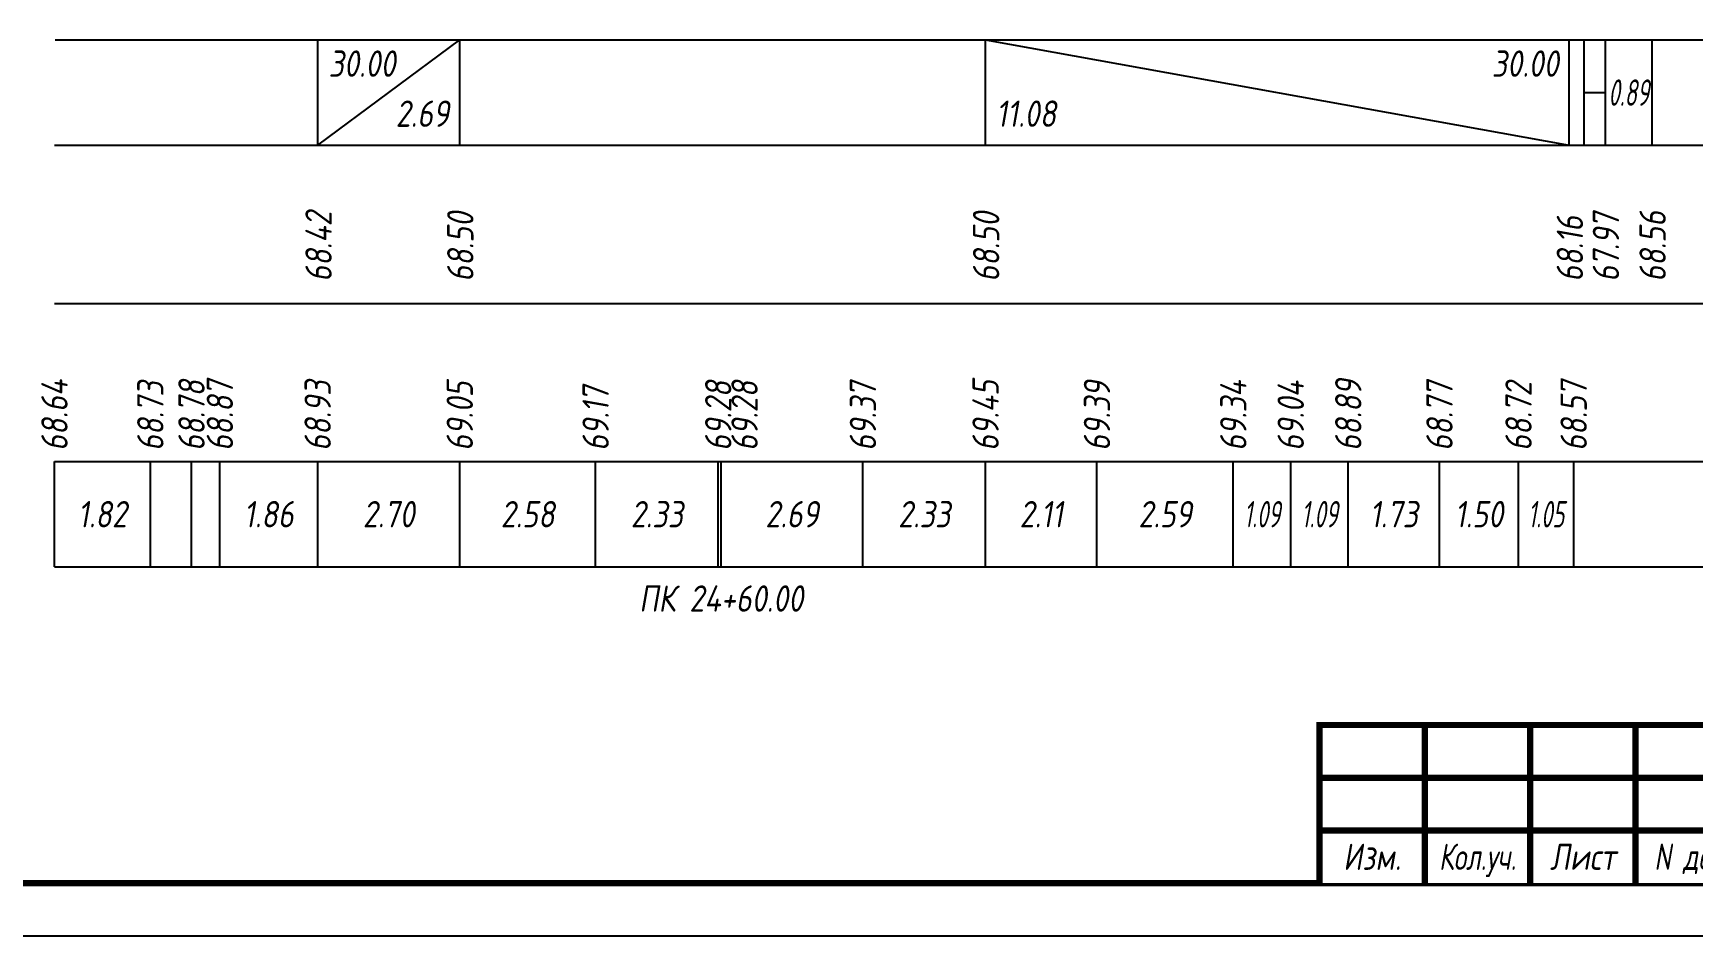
# Model space of a CAD drawing. Extents: x -717 to 1451, y -133302 to 233.
# Drawn here: x 77.9 to 235.4, y -38132.4 to -38046.8 of the extents above; entities that cross this region are included whole.
import ezdxf
from ezdxf.enums import TextEntityAlignment as Align

# ---------------------------------------------------------------- set-up
doc = ezdxf.new("R2010")
doc.units = 0
for name, color, linetype in [('Зарамочное оформление', 7, 'Continuous'), ('Код_510', 7, 'Continuous'), ('Код_516', 1, 'Continuous'), ('Подписи поперечников', 7, 'Continuous'), ('Таблица', 7, 'Continuous')]:
    doc.layers.add(name, color=color, linetype=linetype)
doc.styles.add('М', font='romand.shx', dxfattribs={"width": 0.8, "oblique": 10, "height": 2.5})

# ---------------------------------------------------------------- blocks, each defined once
blk = doc.blocks.new('Штамп')
at = {"linetype": 'Continuous'}
blk.add_wipeout([(199.95, -411.25), (384.95, -411.25), (384.95, -426.25), (199.95, -426.25)], dxfattribs=at).dxf.layer = 'Зарамочное оформление'
at = {"layer": 'Зарамочное оформление', "linetype": 'Continuous', "lineweight": -3, "const_width": 0.6, "flags": 128}
for points in [[(199.95, -426.25), (199.95, -411.25), (384.95, -411.25)], [(209.95, -411.25), (209.95, -426.25)], [(219.95, -411.25), (219.95, -426.25)], [(229.95, -411.25), (229.95, -426.25)], [(199.95, -416.25), (264.95, -416.25)], [(199.95, -421.25), (264.95, -421.25)]]:
    blk.add_lwpolyline(points, dxfattribs=at)
at = {"layer": 'Зарамочное оформление', "linetype": 'Continuous', "style": 'М', "oblique": 10}
for s, width, p in [('Изм.', 0.8, (204.95, -423.75)), ('Кол.уч.', 0.7, (214.95, -423.75)), ('Лист', 0.8, (224.95, -423.75)), ('N док.', 0.7, (235.28, -423.75))]:
    blk.add_text(s, height=2.5, dxfattribs=dict(at, width=width)).set_placement(p, align=Align.MIDDLE_CENTER)
blk = doc.blocks.new('шифр')
blk.add_blockref('Штамп', (0, -37761))

msp = doc.modelspace()

# ---------------------------------------------------------------- linework, layer by layer
at = {"flags": 128}
msp.add_lwpolyline([(-30.054, -38132.421), (389.946, -38132.421), (389.946, -37835.421), (-30.054, -37835.421)], close=True, dxfattribs=at)
at = {"const_width": 0.6, "flags": 128}
msp.add_lwpolyline([(-10.054, -38127.421), (384.946, -38127.421), (384.946, -37840.421), (-10.054, -37840.421)], close=True, dxfattribs=at)
at = {"layer": 'Код_510'}
for p, q in [((79.946, -38097.421), (79.946, -38087.421)), ((89.043, -38097.421), (89.043, -38087.421)), ((92.948, -38097.421), (92.948, -38087.421)), ((95.641, -38097.421), (95.641, -38087.421)), ((104.917, -38097.421), (104.917, -38087.421)), ((118.396, -38097.421), (118.396, -38087.421)), ((131.287, -38097.421), (131.287, -38087.421)), ((142.916, -38097.421), (142.916, -38087.421)), ((143.196, -38097.421), (143.196, -38087.421)), ((156.643, -38097.421), (156.643, -38087.421)), ((168.28, -38097.421), (168.28, -38087.421)), ((178.847, -38097.421), (178.847, -38087.421)), ((191.782, -38097.421), (191.782, -38087.421)), ((197.23, -38097.421), (197.23, -38087.421)), ((202.688, -38097.421), (202.688, -38087.421)), ((211.341, -38097.421), (211.341, -38087.421)), ((218.842, -38097.421), (218.842, -38087.421)), ((224.074, -38097.421), (224.074, -38087.421))]:
    msp.add_line(p, q, dxfattribs=at)
at = {"layer": 'Код_516'}
for p, q in [((104.946, -38057.421), (104.946, -38047.421)), ((104.946, -38057.421), (118.396, -38047.421)), ((118.396, -38057.421), (118.396, -38047.421)), ((168.28, -38057.421), (168.28, -38047.421)), ((168.28, -38047.421), (223.656, -38057.421)), ((223.656, -38057.421), (223.656, -38047.421)), ((225.078, -38057.421), (225.078, -38047.421)), ((227.078, -38057.421), (227.078, -38047.421)), ((231.509, -38057.421), (231.509, -38047.421)), ((225.078, -38052.421), (227.078, -38052.421))]:
    msp.add_line(p, q, dxfattribs=at)
at = {"layer": 'Таблица'}
for p, q in [((80, -38047.421), (256.563, -38047.421)), ((79.946, -38057.421), (256.509, -38057.421)), ((79.946, -38072.421), (256.509, -38072.421)), ((79.946, -38087.421), (256.509, -38087.421)), ((79.946, -38097.421), (256.509, -38097.421))]:
    msp.add_line(p, q, dxfattribs=at)

# ---------------------------------------------------------------- texts
at = {"layer": 'Код_510', "style": 'М', "oblique": 10, "width": 0.8}
for s, p in [('68.64', (79.946, -38086.421)), ('68.73', (89.043, -38086.421)), ('68.78', (92.948, -38086.421)), ('68.87', (95.641, -38086.421)), ('68.93', (104.917, -38086.421)), ('69.05', (118.396, -38086.421)), ('69.28', (142.916, -38086.421)), ('69.28', (145.416, -38086.421)), ('69.37', (156.643, -38086.421)), ('69.45', (168.28, -38086.421)), ('69.39', (178.847, -38086.421)), ('69.34', (191.782, -38086.421)), ('69.04', (197.23, -38086.421)), ('68.89', (202.688, -38086.421)), ('68.77', (211.341, -38086.421)), ('68.72', (218.842, -38086.421)), ('68.57', (224.074, -38086.421)), ('69.17', (131.287, -38086.421))]:
    msp.add_text(s, height=2.5, rotation=90, dxfattribs=at).set_placement(p, align=Align.MIDDLE_LEFT)
at = {"layer": 'Код_510', "style": 'М', "oblique": 10}
for s, width, p in [('1.82', 0.8, (84.494, -38092.421)), ('1.86', 0.8, (100.279, -38092.421)), ('2.70', 0.8, (111.656, -38092.421)), ('2.58', 0.8, (124.841, -38092.421)), ('2.33', 0.8, (137.101, -38092.421)), ('2.69', 0.8, (149.919, -38092.421)), ('2.33', 0.8, (162.461, -38092.421)), ('2.11', 0.8, (173.563, -38092.421)), ('2.59', 0.8, (185.315, -38092.421)), ('1.09', 0.6, (194.506, -38092.421)), ('1.09', 0.6, (199.959, -38092.421)), ('1.73', 0.8, (207.015, -38092.421)), ('1.50', 0.8, (215.091, -38092.421)), ('1.05', 0.6, (221.458, -38092.421))]:
    msp.add_text(s, height=2.5, dxfattribs=dict(at, width=width)).set_placement(p, align=Align.MIDDLE_CENTER)
at = {"layer": 'Код_516', "style": 'М', "oblique": 10, "width": 0.8}
msp.add_text('30.00', height=2.5, dxfattribs=at).set_placement((105.946, -38048.421), align=Align.TOP_LEFT)
msp.add_text('30.00', height=2.5, dxfattribs=at).set_placement((222.656, -38048.421), align=Align.TOP_RIGHT)
at = {"layer": 'Код_516', "style": 'М', "oblique": 10, "width": 0.6}
msp.add_text('0.89', height=2.5, dxfattribs=at).set_placement((229.293, -38052.421), align=Align.MIDDLE_CENTER)
at = {"layer": 'Код_516', "style": 'М', "oblique": 10, "width": 0.8}
msp.add_text('2.69', height=2.5, dxfattribs=at).set_placement((117.396, -38056.421), align=Align.BOTTOM_RIGHT)
msp.add_text('11.08', height=2.5, dxfattribs=at).set_placement((169.28, -38056.421), align=Align.BOTTOM_LEFT)
for s, p in [('68.42', (105, -38070.371)), ('68.50', (118.45, -38070.371)), ('68.50', (168.334, -38070.371)), ('67.97', (227.132, -38070.371)), ('68.56', (231.563, -38070.371)), ('68.16', (223.711, -38070.371))]:
    msp.add_text(s, height=2.5, rotation=90, dxfattribs=at).set_placement(p, align=Align.MIDDLE_LEFT)
at = {"layer": 'Подписи поперечников', "style": 'М', "oblique": 10, "width": 0.8}
msp.add_text('ПК 24+60.00', height=2.5, dxfattribs=at).set_placement((143.196, -38102.421), align=Align.BOTTOM_CENTER)

# ---------------------------------------------------------------- next in the draw order: block references
msp.add_blockref('шифр', (0, 59.829))

doc.saveas('drawing.dxf')
